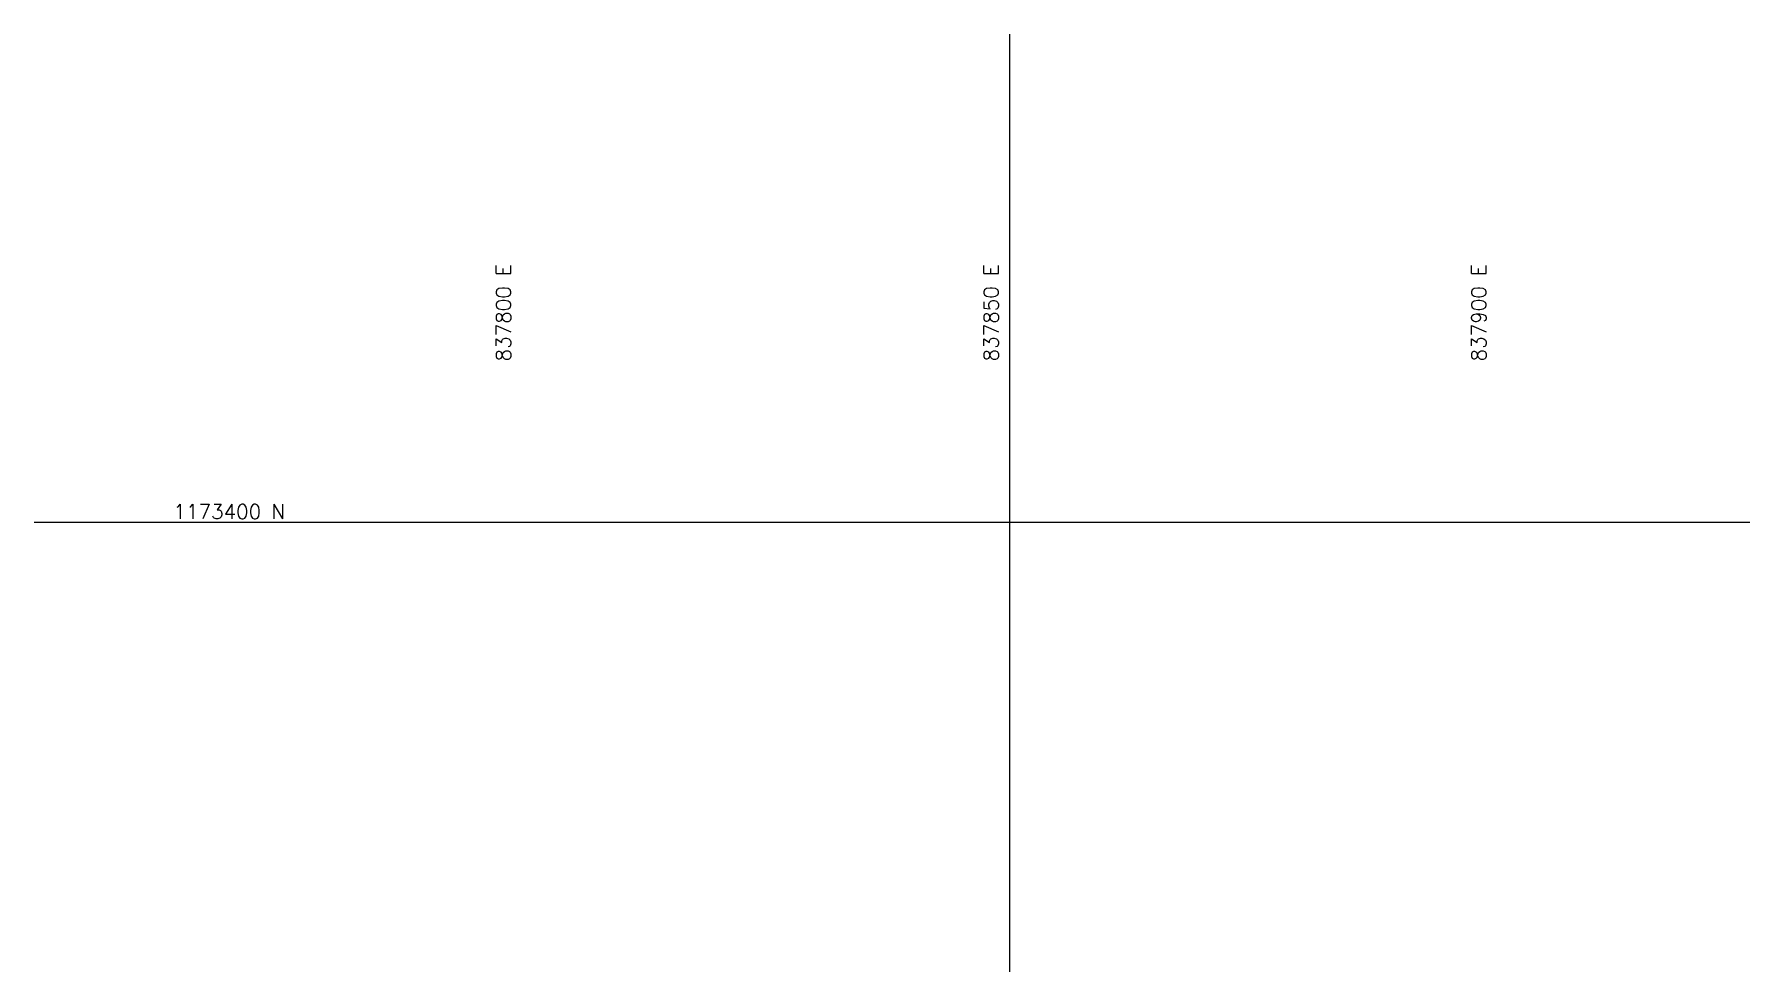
# Model space of a CAD drawing. Header units: millimetres. Extents: x 836200 to 838100, y 1173100 to 1174502.
# Drawn here: x 837750 to 837925, y 1173354.8 to 1173450 of the extents above; entities that cross this region are included whole.
import ezdxf

# ---------------------------------------------------------------- set-up
doc = ezdxf.new("R2010")
doc.units = ezdxf.units.MM
doc.layers.add('Coordenadas', color=8, linetype='Continuous', lineweight=9)
doc.styles.add('ROMANS', font='romans')

msp = doc.modelspace()

# ---------------------------------------------------------------- linework, layer by layer
at = {"layer": 'Coordenadas'}
for p, q in [((837850, 1173450), (837850, 1173100)), ((837750, 1173400), (838100, 1173400))]:
    msp.add_line(p, q, dxfattribs=at)

# ---------------------------------------------------------------- texts
at = {"layer": 'Coordenadas', "color": 2, "style": 'ROMANS'}
for s, p in [('837800 E', (837798.875, 1173416.47)), ('837850 E', (837848.875, 1173416.47)), ('837900 E', (837898.875, 1173416.47))]:
    msp.add_text(s, height=1.5, rotation=90, dxfattribs=at).set_placement(p)
msp.add_text('1173400 N', height=1.5, dxfattribs=at).set_placement((837764.281, 1173400.329))

doc.saveas('drawing.dxf')
